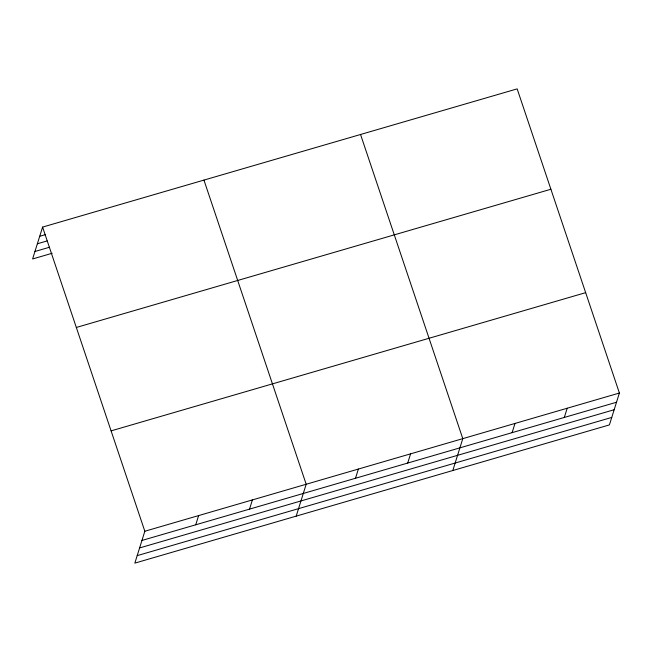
<?xml version="1.0" encoding="UTF-8"?>
<svg xmlns="http://www.w3.org/2000/svg" width="652" height="652" viewBox="0 0 652 652"><rect width="100%" height="100%" fill="white"/><g stroke="black" fill="none" stroke-linecap="round" stroke-linejoin="round"><path stroke-width="0.98" d="M42.592 227.092L144.834 531.25L134.842 563.124L609.408 424.908L619.4 393.034L517.158 88.876L42.592 227.092L32.6 258.966L52.16 253.269M195.73 524.795L198.615 515.585M249.512 509.13L252.397 499.921M296.195 516.131L306.187 484.257L203.946 180.099M355.503 478.258L358.388 469.049M407.704 463.059L410.589 453.849M452.806 470.516L462.79 438.641L360.548 134.491M512.105 432.651L514.998 423.441M564.314 417.443L567.199 408.233M39.707 236.301L45.567 234.59M37.36 243.783L47.14 240.93M34.947 251.485L49.609 247.214M76.325 327.467L550.899 189.251M111.093 430.874L585.659 292.658M144.834 531.25L619.4 393.034M141.94 540.459L616.515 402.243M139.601 547.941L614.168 409.725M137.189 555.643L611.755 417.427"/></g></svg>
